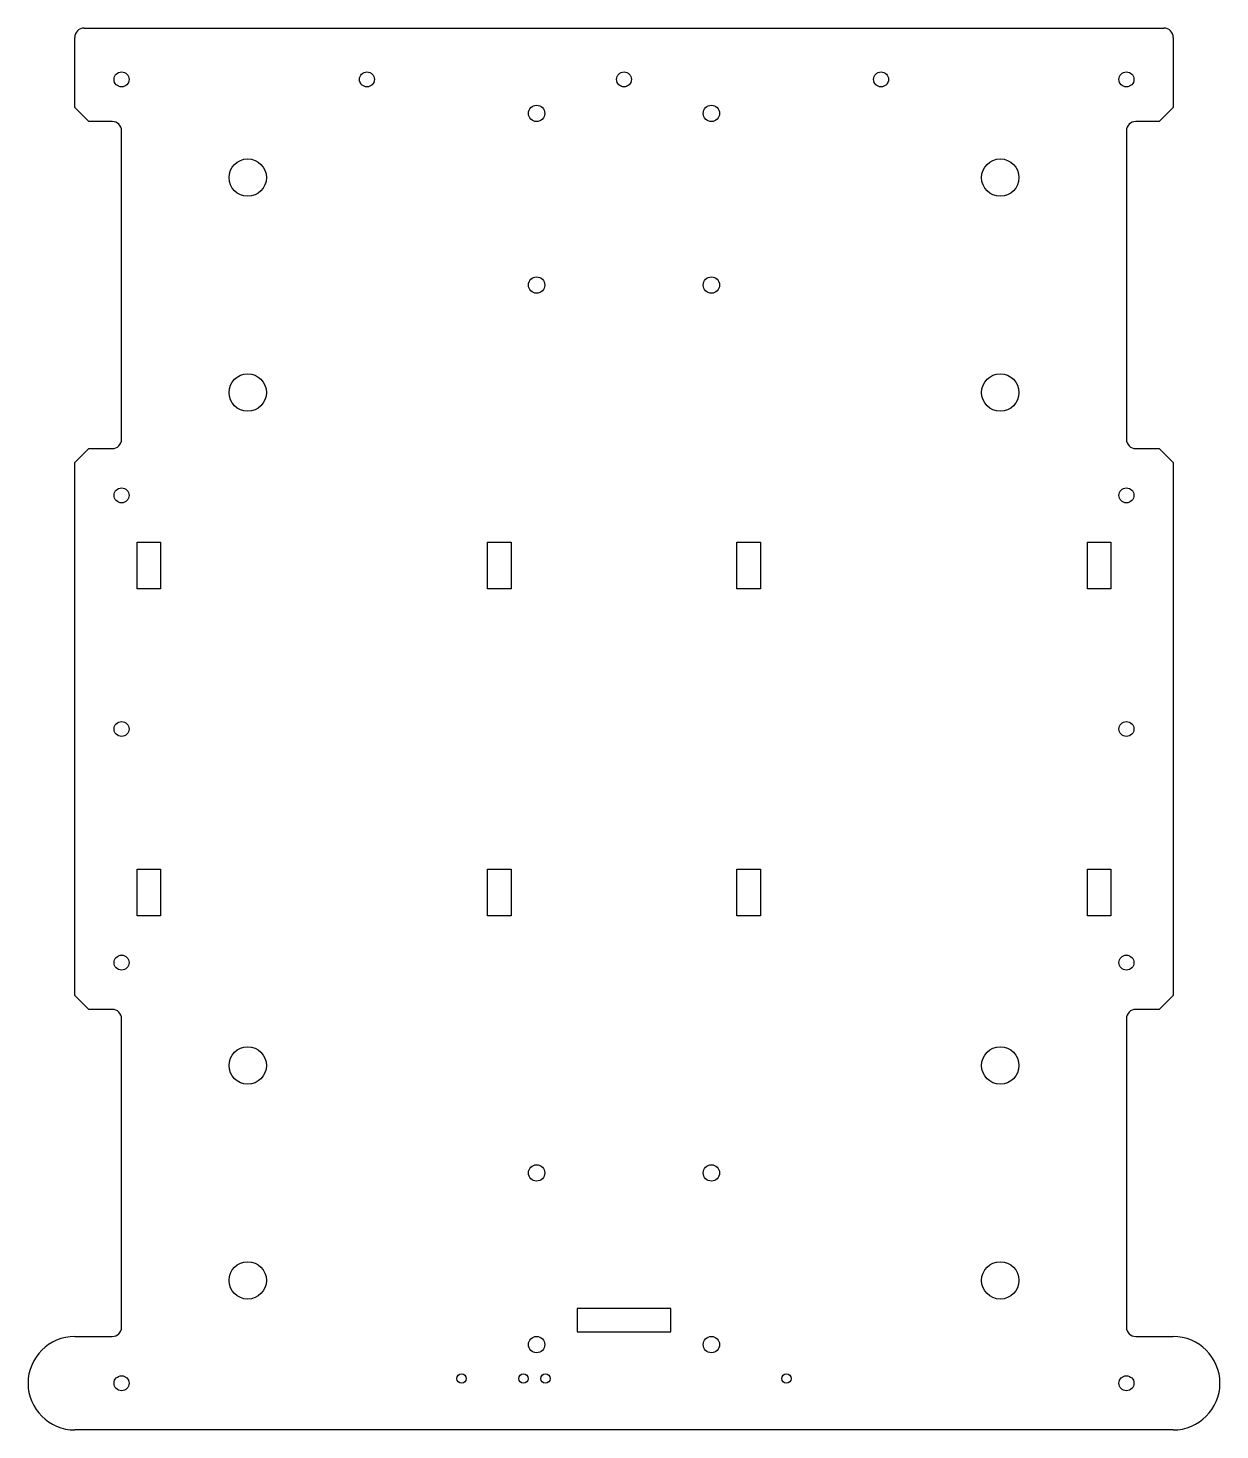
# Model space of a CAD drawing. Extents: x -128 to 128, y -170 to 130.
import ezdxf

# ---------------------------------------------------------------- set-up
doc = ezdxf.new("R2010")
doc.units = 0
doc.layers.get('0').update_dxf_attribs({"linetype": 'CONTINUOUS'})

msp = doc.modelspace()

# ---------------------------------------------------------------- linework, layer by layer
at = {"color": 7, "linetype": 'CONTINUOUS'}
for p, q in [((-115.5, 130), (115.5, 130)), ((-117.5, 113), (-117.5, 128)), ((117.5, 128), (117.5, 113)), ((-117.5, 113), (-114.5, 110)), ((114.5, 110), (117.5, 113)), ((-109.5, 110), (-114.5, 110)), ((-107.5, 42), (-107.5, 108)), ((107.5, 108), (107.5, 42)), ((114.5, 110), (109.5, 110)), ((-114.5, 40), (-117.5, 37)), ((-114.5, 40), (-109.5, 40)), ((109.5, 40), (114.5, 40)), ((117.5, 37), (114.5, 40)), ((-117.5, -77), (-117.5, 37)), ((117.5, 37), (117.5, -77)), ((-104.17, 10), (-104.17, 20)), ((-104.17, 20), (-99.17, 20)), ((-99.17, 20), (-99.17, 10)), ((-29.17, 10), (-29.17, 20)), ((-29.17, 20), (-24.17, 20)), ((-24.17, 20), (-24.17, 10)), ((24.17, 10), (24.17, 20)), ((24.17, 20), (29.17, 20)), ((29.17, 20), (29.17, 10)), ((99.17, 10), (99.17, 20)), ((99.17, 20), (104.17, 20)), ((104.17, 20), (104.17, 10)), ((-99.17, 10), (-104.17, 10)), ((-24.17, 10), (-29.17, 10)), ((29.17, 10), (24.17, 10)), ((104.17, 10), (99.17, 10)), ((-104.17, -60), (-104.17, -50)), ((-104.17, -50), (-99.17, -50)), ((-99.17, -50), (-99.17, -60)), ((-29.17, -60), (-29.17, -50)), ((-29.17, -50), (-24.17, -50)), ((-24.17, -50), (-24.17, -60)), ((24.17, -60), (24.17, -50)), ((24.17, -50), (29.17, -50)), ((29.17, -50), (29.17, -60)), ((99.17, -60), (99.17, -50)), ((99.17, -50), (104.17, -50)), ((104.17, -50), (104.17, -60)), ((-99.17, -60), (-104.17, -60)), ((-24.17, -60), (-29.17, -60)), ((29.17, -60), (24.17, -60)), ((104.17, -60), (99.17, -60)), ((-117.5, -77), (-114.5, -80)), ((114.5, -80), (117.5, -77)), ((-109.5, -80), (-114.5, -80)), ((114.5, -80), (109.5, -80)), ((-107.5, -148), (-107.5, -82)), ((107.5, -82), (107.5, -148)), ((10, -144), (-10, -144)), ((-10, -144), (-10, -149)), ((10, -149), (10, -144)), ((-117.5, -150), (-109.5, -150)), ((-10, -149), (10, -149)), ((109.5, -150), (117.5, -150)), ((117.5, -170), (-117.5, -170))]:
    msp.add_line(p, q, dxfattribs=at)
for centre, radius in [((-107.5, 119), 1.6), ((-55, 119), 1.6), ((0, 119), 1.6), ((55, 119), 1.6), ((107.5, 119), 1.6), ((-18.69, 111.74), 1.75), ((18.69, 111.74), 1.75), ((-80.5, 98), 4), ((80.5, 98), 4), ((-18.69, 75), 1.75), ((18.69, 75), 1.75), ((-80.5, 52), 4), ((80.5, 52), 4), ((-107.5, 30), 1.6), ((107.5, 30), 1.6), ((-107.5, -20), 1.6), ((107.5, -20), 1.6), ((-107.5, -70), 1.6), ((107.5, -70), 1.6), ((-80.5, -92), 4), ((80.5, -92), 4), ((-18.69, -115), 1.75), ((18.69, -115), 1.75), ((-80.5, -138), 4), ((80.5, -138), 4), ((-18.69, -151.74), 1.75), ((18.69, -151.74), 1.75), ((-107.5, -160), 1.6), ((-34.74, -159), 1), ((-21.51, -159), 1), ((-16.81, -159), 1), ((34.74, -159), 1), ((107.5, -160), 1.6)]:
    msp.add_circle(centre, radius, dxfattribs=at)
for centre, radius, start, end in [((-115.5, 128), 2, 90, 180), ((115.5, 128), 2, 0, 90), ((-109.5, 108), 2, 0, 90), ((109.5, 108), 2, 90, 180), ((-109.5, 42), 2, 270, 0), ((109.5, 42), 2, 180, 270), ((-109.5, -82), 2, 0, 90), ((109.5, -82), 2, 90, 180), ((-117.5, -160), 10, 90, 270), ((-109.5, -148), 2, 270, 0), ((109.5, -148), 2, 180, 270), ((117.5, -160), 10, 270, 90)]:
    msp.add_arc(centre, radius, start, end, dxfattribs=at)

doc.saveas('drawing.dxf')
